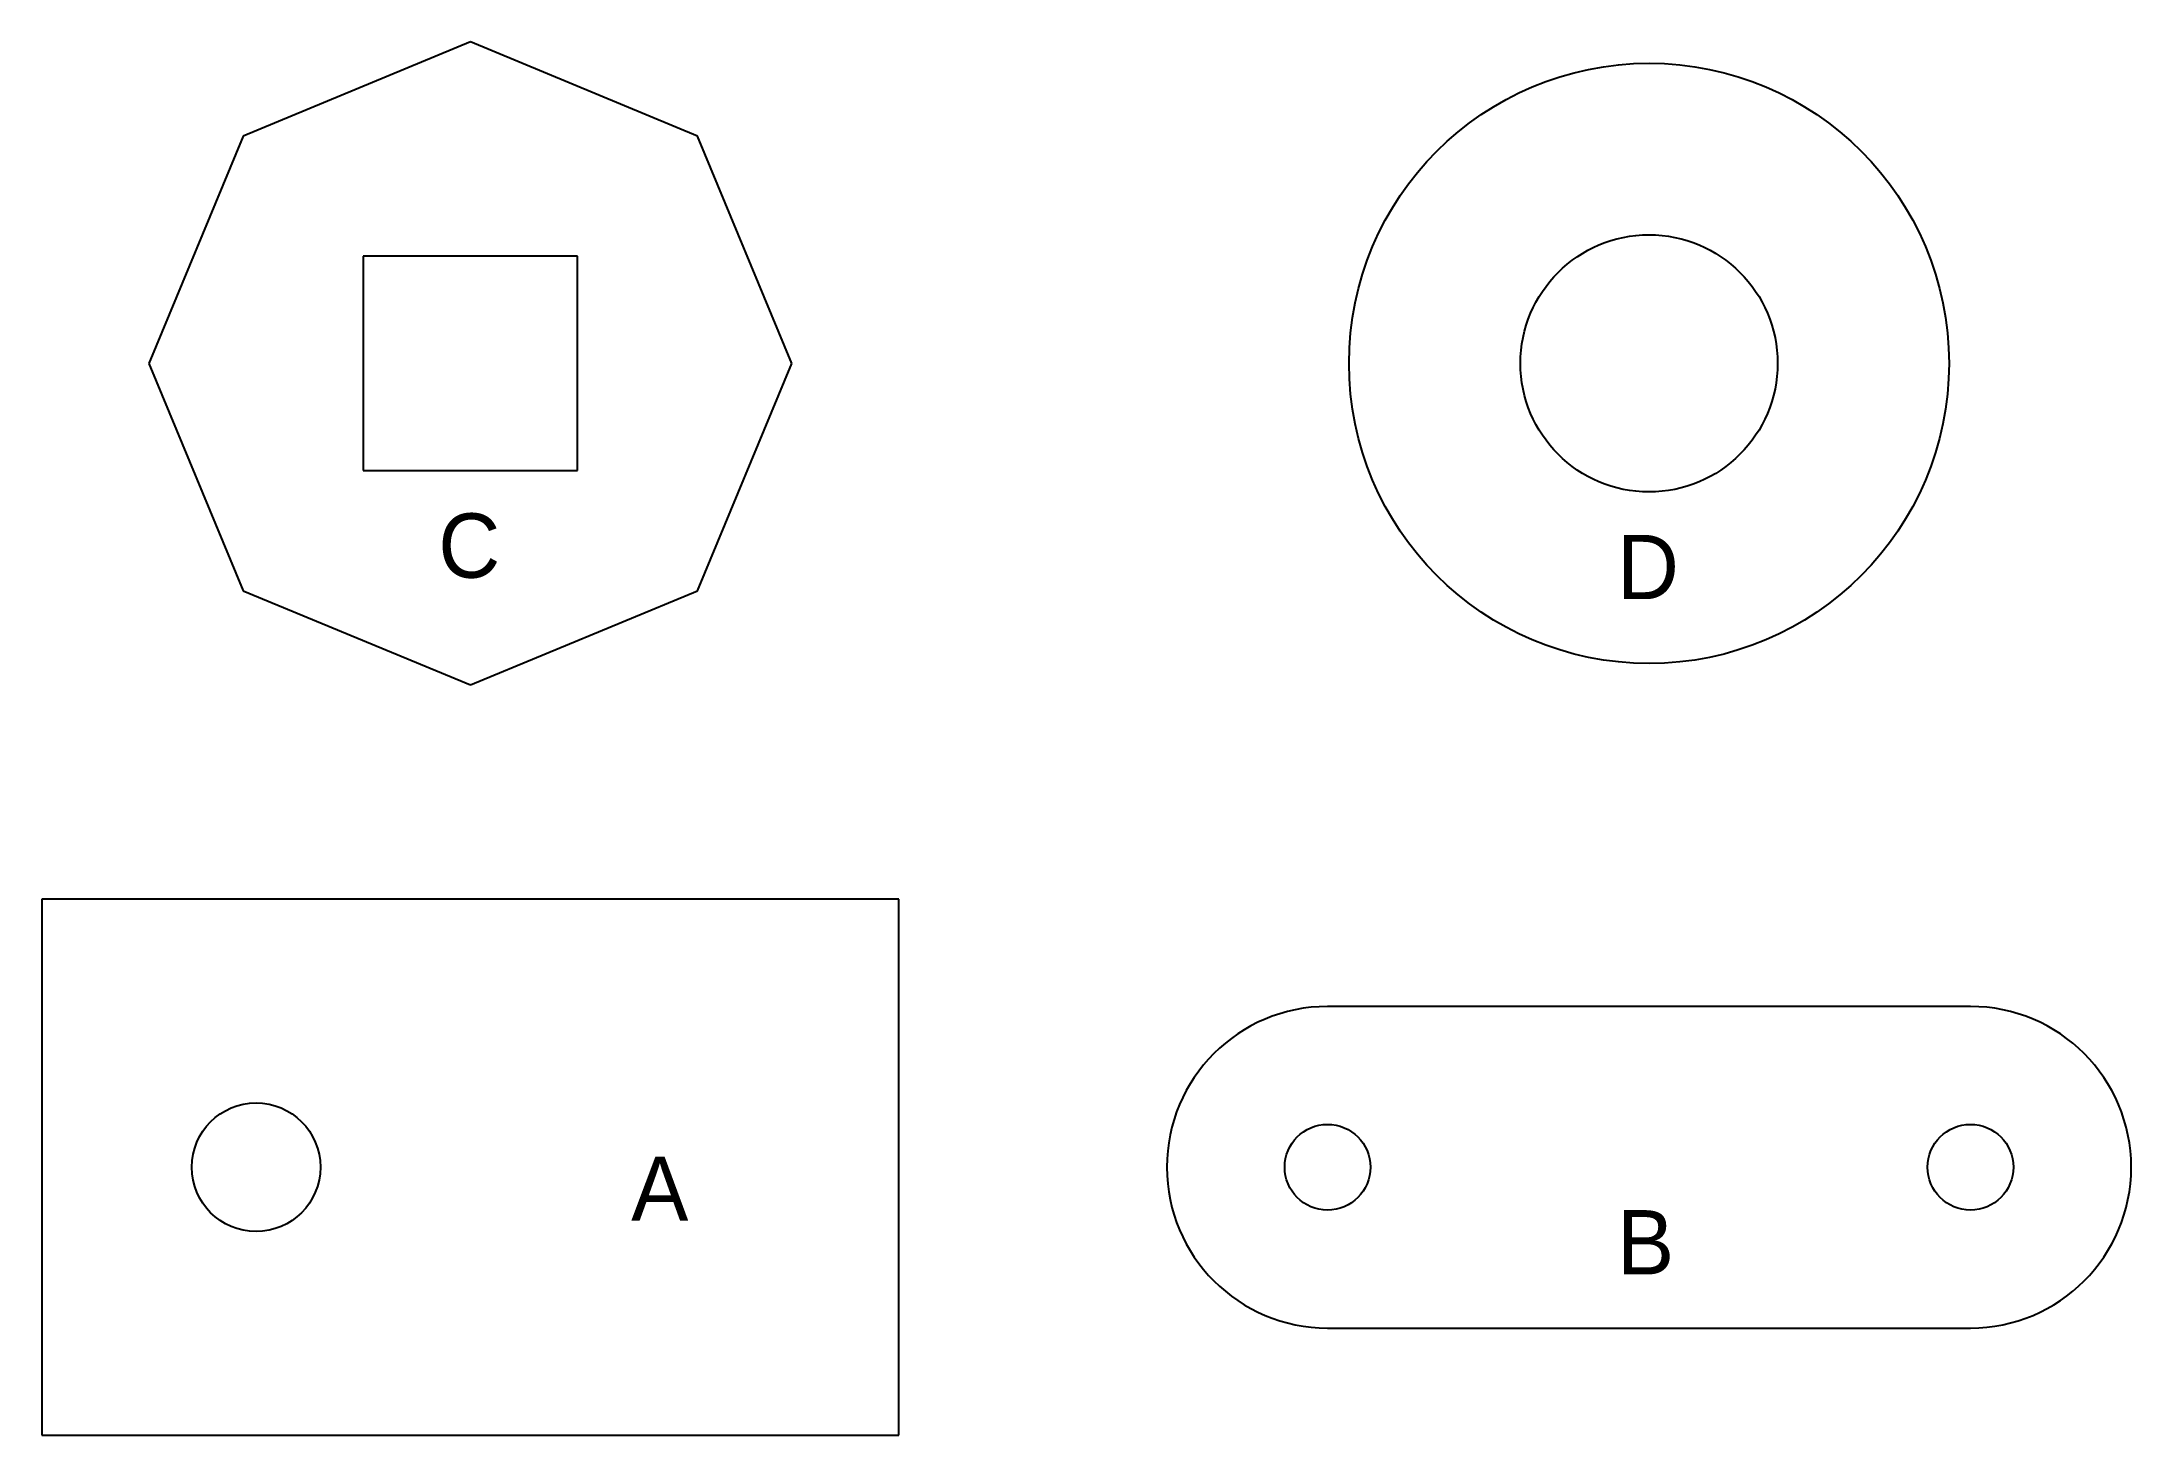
# Model space of a CAD drawing. Header units: millimetres. Extents: x 0 to 195, y 0 to 130.
import ezdxf

# ---------------------------------------------------------------- set-up
doc = ezdxf.new("R2010")
doc.units = ezdxf.units.MM

msp = doc.modelspace()

# ---------------------------------------------------------------- linework, layer by layer
for p, q in [((40, 130), (18.79, 121.21)), ((61.21, 121.21), (40, 130)), ((18.79, 121.21), (10, 100)), ((70, 100), (61.21, 121.21)), ((50, 110), (30, 110)), ((30, 110), (30, 90)), ((50, 90), (50, 110)), ((10, 100), (18.79, 78.79)), ((61.21, 78.79), (70, 100)), ((30, 90), (50, 90)), ((18.79, 78.79), (40, 70)), ((40, 70), (61.21, 78.79)), ((80, 50), (0, 50)), ((0, 50), (0, 0)), ((80, 0), (80, 50)), ((180, 40), (120, 40)), ((120, 10), (180, 10)), ((0, 0), (80, 0))]:
    msp.add_line(p, q)
for centre, radius in [((150, 100), 28), ((150, 100), 12), ((20, 25), 6), ((120, 25), 4), ((180, 25), 4)]:
    msp.add_circle(centre, radius)
for centre, start, end in [((120, 25), 90, 270), ((180, 25), -90, 90)]:
    msp.add_arc(centre, 15, start, end)

# ---------------------------------------------------------------- texts
for s, p in [('C', (37, 80)), ('D', (147, 78)), ('A', (55, 20)), ('B', (147, 15))]:
    msp.add_text(s, height=6).set_placement(p)

doc.saveas('drawing.dxf')
